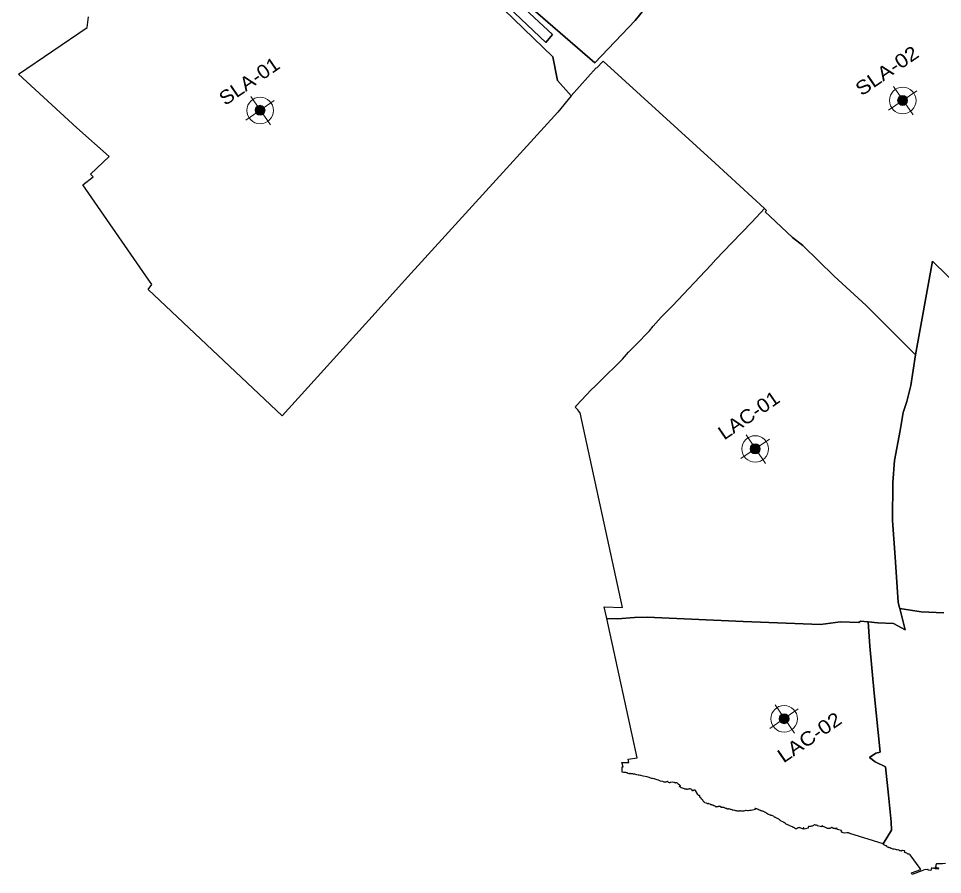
# Model space of a CAD drawing. Header units: metres. Extents: x 263924 to 318888, y 5017073 to 5064560.
# Drawn here: x 283366 to 289756, y 5032489 to 5038411 of the extents above; entities that cross this region are included whole.
import ezdxf

# ---------------------------------------------------------------- set-up
doc = ezdxf.new("R2010")
doc.units = ezdxf.units.M
doc.header["$LTSCALE"] = 38
doc.layers.add('1', color=7, linetype='Continuous', lineweight=25)
doc.layers.add('61', color=7, linetype='Continuous', lineweight=13)
doc.layers.add('6', color=7, linetype='Continuous')

msp = doc.modelspace()

# ---------------------------------------------------------------- hatches: boundary and pattern name
at = {"layer": '61'}
for points in [[(289499.76, 5037816.01, 1), (289460.62, 5037873.15, 1)], [(285056.25, 5037747.29, 1), (285017.12, 5037804.43, 1)], [(288479.68, 5035405.27, 1), (288440.55, 5035462.41, 1)], [(288679.67, 5033538.33, 1), (288640.54, 5033595.47, 1)]]:
    msp.add_hatch(color=256, dxfattribs=at).paths.add_polyline_path(points)

# ---------------------------------------------------------------- linework, layer by layer
at = {"layer": '1'}
for points in [[(290261.46, 5038868.01), (290946.78, 5038211.26), (290917.13, 5038058.24), (290504.38, 5035932.96), (289685.46, 5036731.97), (289568.46, 5036083.97), (289227.73, 5036424.57), (289007.46, 5036628.96), (288789.46, 5036839.96), (288719.46, 5036895.96), (288563.46, 5037041.97), (288529.38, 5037073.96), (288538.38, 5037083.86), (288525.48, 5037095.86), (288184.58, 5037410.46), (287408.78, 5038115.96), (287363.18, 5038066.66), (287360.18, 5038069.36), (287188.61, 5037876.34), (287170.53, 5037897.27), (287093.78, 5037981.45), (287061.18, 5038145.58), (286518.65, 5038671.67)], [(286518.65, 5038671.67), (287061.18, 5038145.58), (287093.78, 5037981.45), (287170.53, 5037897.27), (287188.61, 5037876.34), (287094.98, 5037762.86), (286502.78, 5037111.86), (286035.38, 5036599.36), (285831.98, 5036373.66), (285189.88, 5035661.16), (284262.45, 5036536.93), (284288.45, 5036569.93), (283810.45, 5037259.93), (283882.45, 5037315.94), (283863.45, 5037333.94), (283994.45, 5037456.94), (283769.45, 5037654.94), (283366.46, 5038026.93), (283842.48, 5038349.66), (283850.18, 5038423.06)], [(286624.84, 5038614.86), (287013.87, 5038245.54), (287060.13, 5038300.25), (286742.6, 5038594.86)], [(286742.6, 5038594.86), (287060.13, 5038300.25), (287013.87, 5038245.54), (286624.84, 5038614.86)], [(286821.46, 5038565.4), (287352.77, 5038104.65), (287630.54, 5038397.76), (287719.57, 5038508.9)], [(287719.57, 5038508.9), (287630.54, 5038397.76), (287352.77, 5038104.65), (286821.46, 5038565.4)], [(287634.17, 5036154.52), (287728.88, 5036250.66), (287756.08, 5036282.46), (287810.72, 5036345.84), (287888.79, 5036424.42), (288154.18, 5036704.46), (288189.28, 5036743.46), (288298.49, 5036858.76), (288437.48, 5037002.36), (288525.48, 5037095.86), (288538.38, 5037083.86), (288529.38, 5037073.96), (288563.46, 5037041.97), (288719.46, 5036895.96), (288789.46, 5036839.96), (289007.46, 5036628.96), (289227.73, 5036424.57), (289568.46, 5036083.97)], [(289764.13, 5034298.53), (289609.32, 5034306.86), (289460.31, 5034329.43), (289456.98, 5034342.46), (289449.08, 5034373.31), (289428.63, 5034684.39), (289409.95, 5034938.59), (289411.9, 5035201.77), (289424.71, 5035352.58), (289462.07, 5035560.17), (289483.38, 5035684.83), (289509.96, 5035761.25), (289537.67, 5035872.58), (289568.46, 5036083.97), (289685.46, 5036731.97), (290504.38, 5035932.96)], [(289568.46, 5036083.97), (289537.67, 5035872.58), (289509.96, 5035761.25), (289483.38, 5035684.83), (289462.07, 5035560.17), (289424.71, 5035352.58), (289411.9, 5035201.77), (289409.95, 5034938.59), (289428.63, 5034684.39), (289449.08, 5034373.31), (289456.98, 5034342.46), (289460.31, 5034329.43), (289498.31, 5034180.92), (289416.64, 5034224.56), (289307.6, 5034229.7), (289242.48, 5034236.04), (289189.14, 5034241.22), (289176.32, 5034233.22), (289050.67, 5034237.77), (288913.13, 5034219.08), (288377.29, 5034240.07), (287712.5, 5034269.72), (287625, 5034267.75), (287508.9, 5034257.01), (287434.49, 5034259.58), (287416.45, 5034341.93), (287541.88, 5034335.58), (287249.86, 5035682.17), (287235.38, 5035699.86), (287236.78, 5035701.26), (287215.98, 5035722.56), (287223.18, 5035729.66), (287222.18, 5035730.56), (287294.81, 5035807.88), (287327.36, 5035842.98), (287353.07, 5035867.97), (287384.38, 5035898.46), (287542.98, 5036055.06), (287584.92, 5036103.56), (287634.17, 5036154.52)], [(289347.59, 5032698.96), (289345.89, 5032700.36), (289403, 5032796.55), (289400.33, 5032852.78), (289382.82, 5033037.33), (289361.39, 5033233.09), (289290.67, 5033269.15), (289250.87, 5033298.61), (289294.31, 5033329.65), (289325.74, 5033334.56), (289284.29, 5033744.11), (289254.02, 5034068.49), (289242.48, 5034236.04), (289307.6, 5034229.7), (289416.64, 5034224.56), (289498.31, 5034180.92), (289460.31, 5034329.43), (289609.32, 5034306.86), (289764.13, 5034298.53)], [(287434.49, 5034259.58), (287508.9, 5034257.01), (287625, 5034267.75), (287712.5, 5034269.72), (288377.29, 5034240.07), (288913.13, 5034219.08), (289050.67, 5034237.77), (289176.32, 5034233.22), (289189.14, 5034241.22), (289242.48, 5034236.04)], [(287758.71, 5033150.84), (287750.26, 5033152.24), (287745.56, 5033153.97), (287738.52, 5033156.24), (287732.13, 5033158.61), (287726.78, 5033160.59), (287714.3, 5033164.47), (287698.96, 5033167.97), (287686.87, 5033170.16), (287670.71, 5033173.52), (287658.26, 5033175.6), (287652.44, 5033177.36), (287641.33, 5033179.44), (287635.96, 5033179.99), (287627.48, 5033182.42), (287617.94, 5033183.86), (287614.04, 5033185.36), (287611.16, 5033186.13), (287605.4, 5033184.5), (287600.98, 5033186.74), (287596.37, 5033185.17), (287594.01, 5033185.01), (287591.13, 5033185.58), (287588.47, 5033186.9), (287583.25, 5033186.64), (287581.33, 5033188.14), (287579.48, 5033191.03), (287576.34, 5033191.95), (287571.51, 5033192.4), (287565.49, 5033193.71), (287555.57, 5033195.38), (287549.43, 5033195.89), (287541.46, 5033197.87), (287541.46, 5033234.93), (287547.46, 5033234.93), (287539.46, 5033263.93), (287585.81, 5033264.72), (287582.46, 5033285.93), (287645.46, 5033296.93), (287434.49, 5034259.58)], [(289242.48, 5034236.04), (289254.02, 5034068.49), (289284.29, 5033744.11), (289325.74, 5033334.56), (289294.31, 5033329.65), (289250.87, 5033298.61), (289290.67, 5033269.15), (289361.39, 5033233.09), (289382.82, 5033037.33), (289400.33, 5032852.78), (289403, 5032796.55), (289345.89, 5032700.36), (289116.09, 5032773.76), (289111.79, 5032774.96), (289109.19, 5032776.06), (289106.69, 5032776.36), (289098.79, 5032776.36), (289093.59, 5032778.06), (289078.59, 5032775.26), (289068.29, 5032777.86), (289066.29, 5032779.96), (289061.29, 5032780.36), (289058.89, 5032781.25), (289057.09, 5032782.86), (289057, 5032785.45), (289056.55, 5032787.72), (289057, 5032793.03), (289027.24, 5032799.81), (289028.26, 5032807.56), (289025.67, 5032807.3), (289022.7, 5032808.33), (289020.2, 5032808.62), (289016.62, 5032806.54), (289014.7, 5032805.06), (289012.62, 5032805.13), (289010.99, 5032806.34), (289008.71, 5032807.37), (289006.41, 5032806.38), (289002.19, 5032808.36), (288999.56, 5032808.77)], [(287939.04, 5033106.65), (287936.28, 5033109.94), (287930.62, 5033111.54), (287930.17, 5033114.23), (287926.72, 5033117.53), (287923.39, 5033120.25), (287919.04, 5033122.65), (287915.23, 5033122.77), (287912.8, 5033122.58), (287909.15, 5033121.46), (287906.27, 5033122.42), (287903.83, 5033124.15), (287901.82, 5033124.95), (287896.96, 5033126.33), (287885.92, 5033127.99), (287878.36, 5033126.74), (287875.42, 5033126.55), (287872.44, 5033124.66), (287869.95, 5033123.51), (287867.03, 5033123.89), (287863.74, 5033124.76), (287861.34, 5033125.72), (287857.66, 5033128.15), (287856.25, 5033129.94), (287854.72, 5033131.54), (287852.73, 5033132.25), (287847.13, 5033130.74), (287842.27, 5033128.12), (287838.97, 5033127.35), (287835.48, 5033127.8), (287832.12, 5033128.47), (287826.68, 5033130.39), (287822.81, 5033131.54), (287806.43, 5033135.86), (287791.29, 5033141.33), (287783.64, 5033143.03), (287776.38, 5033145.56), (287769.69, 5033148.12), (287763.48, 5033149.97), (287758.71, 5033150.84)], [(288065.95, 5033037.83), (288063.77, 5033042.05), (288046.72, 5033070.47), (288044.67, 5033072.29), (288042.33, 5033073.15), (288040.32, 5033073.35), (288036.06, 5033071.78), (288035.1, 5033069.25), (288032.51, 5033069.15), (288028.88, 5033068.62), (288027.06, 5033067.05), (288024.91, 5033066.89), (288024.62, 5033070.67), (288024.05, 5033074.54), (288021.49, 5033077.36), (288014.54, 5033080.27), (288010.93, 5033081.29), (288007.41, 5033081.49), (288002.48, 5033080.08), (287998.23, 5033079.88), (287994.32, 5033079.02), (287991.28, 5033076.27), (287988.85, 5033077.9), (287986.48, 5033078.45), (287984.08, 5033078.61), (287978.58, 5033078.51), (287974.67, 5033080.43), (287971.47, 5033080.88), (287964.34, 5033083.05), (287956.98, 5033085.87), (287950.9, 5033088.68), (287947.95, 5033089.55), (287944.35, 5033093.46), (287939.93, 5033095.99), (287937.72, 5033098.68), (287936.86, 5033100.76), (287938.52, 5033102.33), (287941.82, 5033101.33), (287943.58, 5033102.74), (287939.04, 5033106.65)], [(288180.06, 5032963.04), (288173.95, 5032964.68), (288171.97, 5032965.92), (288169.82, 5032967.75), (288166.95, 5032969.22), (288164.06, 5032969.54), (288160.71, 5032970.4), (288156.96, 5032971.14), (288153.22, 5032972.16), (288149.22, 5032975.17), (288140.45, 5032977.79), (288138.37, 5032979.17), (288135.68, 5032980.67), (288132.99, 5032978.4), (288130.53, 5032979.04), (288128.45, 5032981.38), (288124.7, 5032982.5), (288121.79, 5032982.4), (288113.34, 5032984.58), (288112.13, 5032986.4), (288109.98, 5032987.88), (288107.55, 5032990.15), (288105.02, 5032992.83), (288103.01, 5032994.02), (288100.77, 5032995.84), (288098.05, 5033003.33), (288095.61, 5033004.83), (288094.33, 5033007.01), (288089.63, 5033010.98), (288086.85, 5033016.87), (288084.35, 5033020), (288081.02, 5033022.02), (288078.85, 5033022.34), (288079.58, 5033025.51), (288078.37, 5033028.96), (288076.8, 5033032.35), (288075.39, 5033034.79), (288071.55, 5033035.39), (288068.29, 5033035.65), (288065.95, 5033037.83)], [(288295.03, 5032938.49), (288290.49, 5032939.74), (288286.14, 5032941.28), (288279.35, 5032943.29), (288276.31, 5032943.48), (288275.1, 5032941.27), (288271.61, 5032941.27), (288269.43, 5032942.14), (288267.1, 5032944.19), (288263.9, 5032943.03), (288263.26, 5032945.27), (288260.92, 5032945.5), (288259.8, 5032948.41), (288254.14, 5032946.27), (288251.93, 5032947.83), (288248.47, 5032950.97), (288245.75, 5032952.06), (288243.58, 5032952.67), (288239.67, 5032953.15), (288237.27, 5032953.11), (288230.65, 5032953.4), (288228.09, 5032955.13), (288226.1, 5032954.01), (288223.48, 5032953.63), (288221.14, 5032959.29), (288216.73, 5032958.58), (288212.73, 5032958.58), (288209.69, 5032958.94), (288206.81, 5032959.67), (288204.61, 5032958.79), (288203.07, 5032956.96), (288200.23, 5032957.16), (288198.4, 5032958.08), (288195.43, 5032958.18), (288191.1, 5032956.61), (288189.44, 5032954.95), (288188.48, 5032960.87), (288185.86, 5032960.55), (288183.52, 5032961.73), (288180.06, 5032963.04)], [(288500.51, 5032930.4), (288492.67, 5032933.18), (288489.08, 5032935.23), (288480.12, 5032939.13), (288476.48, 5032941.15), (288473.6, 5032942.17), (288470.91, 5032943.71), (288462.91, 5032945.5), (288460.61, 5032945.5), (288457.95, 5032944.96), (288459.39, 5032937.66), (288432, 5032932.35), (288426.84, 5032932.57), (288420.76, 5032932.09), (288411.1, 5032930.53), (288407.8, 5032930.33), (288398.3, 5032931.1), (288394.14, 5032930.78), (288388.67, 5032929.98), (288381.63, 5032927.2), (288379.16, 5032926.88), (288375.68, 5032927.9), (288372.16, 5032928.41), (288367.07, 5032928.35), (288361.79, 5032928.83), (288358.36, 5032928.32), (288353.66, 5032928.44), (288350.55, 5032927.74), (288343.74, 5032926.78), (288341.15, 5032926.88), (288335.68, 5032927.96), (288332.38, 5032928.86), (288329.82, 5032929.21), (288326.68, 5032930.17), (288322.27, 5032931), (288316.76, 5032931.29), (288307.83, 5032933.28), (288303.32, 5032935), (288300.79, 5032935.71), (288295.03, 5032938.49)], [(288667.59, 5032844.03), (288663.84, 5032847.14), (288662.69, 5032850.21), (288660.87, 5032848.9), (288658.43, 5032849.15), (288656, 5032851.04), (288652.35, 5032852.54), (288640.86, 5032858.56), (288637.19, 5032860.74), (288634.18, 5032862.98), (288630.34, 5032867.17), (288626.08, 5032870.14), (288623.01, 5032872.03), (288619.43, 5032873.28), (288615.01, 5032875.52), (288607.94, 5032879.42), (288605.95, 5032881.18), (288602.82, 5032882.4), (288598.62, 5032883.68), (288594.82, 5032885.5), (288591.58, 5032887.42), (288588.93, 5032889.5), (288586.62, 5032891.55), (288574.53, 5032896.83), (288569.66, 5032898.08), (288566.53, 5032899.52), (288559.33, 5032901.63), (288551.74, 5032905.18), (288547.55, 5032907.55), (288541.12, 5032910.69), (288538.27, 5032914.33), (288535.29, 5032916.58), (288528, 5032920.67), (288525.92, 5032921.38), (288523.01, 5032923.04), (288517.37, 5032925.37), (288513.09, 5032926.85), (288507.9, 5032928.22), (288503.77, 5032929.73), (288500.51, 5032930.4)], [(288846.34, 5032821.16), (288844.13, 5032820.61), (288841.29, 5032820.96), (288837.89, 5032822.47), (288835.43, 5032822.28), (288832.9, 5032821.76), (288830.15, 5032820.71), (288827.17, 5032817.67), (288826.31, 5032815.11), (288826.82, 5032809.99), (288798.53, 5032803.24), (288796.45, 5032812.96), (288792.36, 5032812.42), (288793.67, 5032802.63), (288775.2, 5032810.69), (288772.52, 5032812.16), (288768.68, 5032813.63), (288762.18, 5032812.71), (288757.19, 5032812.19), (288752.26, 5032808.58), (288747.04, 5032805.22), (288742.56, 5032805.03), (288739.11, 5032805.92), (288736.04, 5032807.59), (288733.8, 5032809.54), (288731.3, 5032810.95), (288727.11, 5032813.99), (288724.13, 5032815.11), (288721.44, 5032816.67), (288717.44, 5032818.08), (288711.17, 5032820.8), (288700.39, 5032826.27), (288695.14, 5032828.16), (288692, 5032829.47), (288686.69, 5032833.31), (288682.69, 5032835.94), (288679.3, 5032835.3), (288675.04, 5032838.43), (288673.51, 5032840.13), (288667.59, 5032844.03)], [(288999.56, 5032808.77), (288997.32, 5032810.6), (288994.86, 5032812.33), (288992.78, 5032813.48), (288990.7, 5032813.38), (288987.72, 5032813.93), (288985.35, 5032812.17), (288982.41, 5032809.64), (288979.62, 5032809.41), (288978.15, 5032807.56), (288971.37, 5032807.4), (288965.86, 5032806.44), (288963.11, 5032807.56), (288959.46, 5032808.45), (288956.58, 5032808.61), (288951.37, 5032810.85), (288945.8, 5032814.02), (288941.54, 5032815.84), (288936.81, 5032818.12), (288934.73, 5032819.75), (288930.44, 5032822.12), (288927.05, 5032823.65), (288924.87, 5032825.03), (288921, 5032826.18), (288921.51, 5032819.56), (288888.45, 5032825.12), (288887.85, 5032832.04), (288885.48, 5032830.44), (288882.85, 5032829.76), (288880.45, 5032829.57), (288877.67, 5032830.12), (288871.14, 5032831.75), (288868.87, 5032831.65), (288863.4, 5032829.16), (288859.97, 5032826.95), (288858.41, 5032824.8), (288854.6, 5032822.88), (288851.81, 5032822.44), (288849, 5032822.37), (288846.34, 5032821.16)], [(289475.5, 5032654.16), (289474.2, 5032652.26), (289472.2, 5032650.36), (289468.7, 5032654.86), (289466.7, 5032654.76), (289464.6, 5032653.76), (289461.65, 5032652.89), (289456.2, 5032656.46), (289452.2, 5032658.66), (289450.8, 5032656.76), (289441.2, 5032658.96), (289438.5, 5032659.36), (289432.59, 5032661.06), (289422, 5032663.26), (289419.29, 5032664.46), (289412.5, 5032665.46), (289403.5, 5032669.76), (289400.2, 5032670.06), (289396.9, 5032671.36), (289395, 5032673.46), (289393.2, 5032674.76), (289391.9, 5032673.16), (289385.39, 5032675.26), (289383.29, 5032673.96), (289381.29, 5032675.26), (289377.99, 5032679.86), (289374.89, 5032679.16), (289371.39, 5032683.86), (289370.99, 5032685.96), (289368.99, 5032687.06), (289365.59, 5032687.06), (289362.89, 5032686.66), (289359.79, 5032690.16), (289357.29, 5032689.86), (289355.89, 5032693.16), (289353.89, 5032694.26), (289351.79, 5032692.66), (289351.59, 5032695.16), (289348.79, 5032694.56), (289347.59, 5032698.96)], [(289710.86, 5032535.85), (289706.13, 5032536.2), (289703.6, 5032536.17), (289703.34, 5032534.03), (289705.9, 5032532.17), (289706.77, 5032530.12), (289705.1, 5032528.97), (289695.85, 5032530.8), (289696.46, 5032533.52), (289692.59, 5032534.09), (289691.89, 5032531.5), (289678.83, 5032534.7), (289675.79, 5032516.88), (289657.2, 5032519.92), (289657.61, 5032523.05), (289652.94, 5032524.2), (289652.33, 5032520.62), (289636.69, 5032523.05), (289613.68, 5032514.7), (289546.03, 5032488.91), (289541.8, 5032499.66), (289604.75, 5032523.05), (289601.97, 5032529.99), (289532.75, 5032625.23), (289530.19, 5032626.63), (289524.46, 5032629.23), (289517.58, 5032629.26), (289514.41, 5032631.4), (289512.46, 5032633.07), (289509.77, 5032635.82), (289502.48, 5032639.56), (289498.28, 5032641.03), (289495.95, 5032641.07), (289493.8, 5032643.91), (289492.75, 5032646.35), (289494.28, 5032650.6), (289491.8, 5032652.66), (289489.8, 5032653.46), (289479.8, 5032654.56), (289475.5, 5032654.16)], [(289777.38, 5032564.83), (289754.95, 5032563.95), (289716.94, 5032562.44), (289714.77, 5032562.96), (289711.98, 5032561.39), (289709.9, 5032553.68), (289708.69, 5032544.97), (289707.6, 5032542.35), (289705.9, 5032538.99), (289713.9, 5032537), (289718.51, 5032534.83), (289727.18, 5032534.38), (289725.55, 5032525.26), (289710.16, 5032528.27), (289711.82, 5032531.05), (289711.95, 5032533.74), (289710.86, 5032535.85)]]:
    msp.add_lwpolyline(points, dxfattribs=at)
at = {"layer": '61'}
for p, q in [((289381.97, 5037777.31), (289578.4, 5037911.84)), ((289552.25, 5037744.22), (289417.73, 5037940.65)), ((284938.47, 5037708.6), (285134.9, 5037843.12)), ((285108.75, 5037675.51), (284974.23, 5037871.94)), ((288361.89, 5035366.57), (288558.33, 5035501.1)), ((288532.17, 5035333.48), (288397.65, 5035529.91)), ((288561.89, 5033499.64), (288758.32, 5033634.16)), ((288732.16, 5033466.55), (288597.64, 5033662.98))]:
    msp.add_line(p, q, dxfattribs=at)
for centre, radius in [((289480.7, 5037843.82), 91.94), ((285037.2, 5037775.11), 91.94), ((289480.19, 5037844.58), 34.63), ((285036.69, 5037775.86), 34.63), ((288460.62, 5035433.09), 91.94), ((288460.11, 5035433.84), 34.63), ((288660.61, 5033566.15), 91.94), ((288660.1, 5033566.9), 34.63)]:
    msp.add_circle(centre, radius, dxfattribs=at)

# ---------------------------------------------------------------- texts
at = {"layer": '6'}
for s, width, p in [('SLA-02', 1.15, (289195.74, 5037871.19)), ('SLA-01', 1.1, (284795.43, 5037804.94)), ('LAC-01', 1.1, (288245.97, 5035491.23)), ('LAC-02', 1.15, (288656.44, 5033256.85))]:
    msp.add_text(s, height=96, rotation=34.501, dxfattribs=dict(at, width=width)).set_placement(p)

doc.saveas('drawing.dxf')
